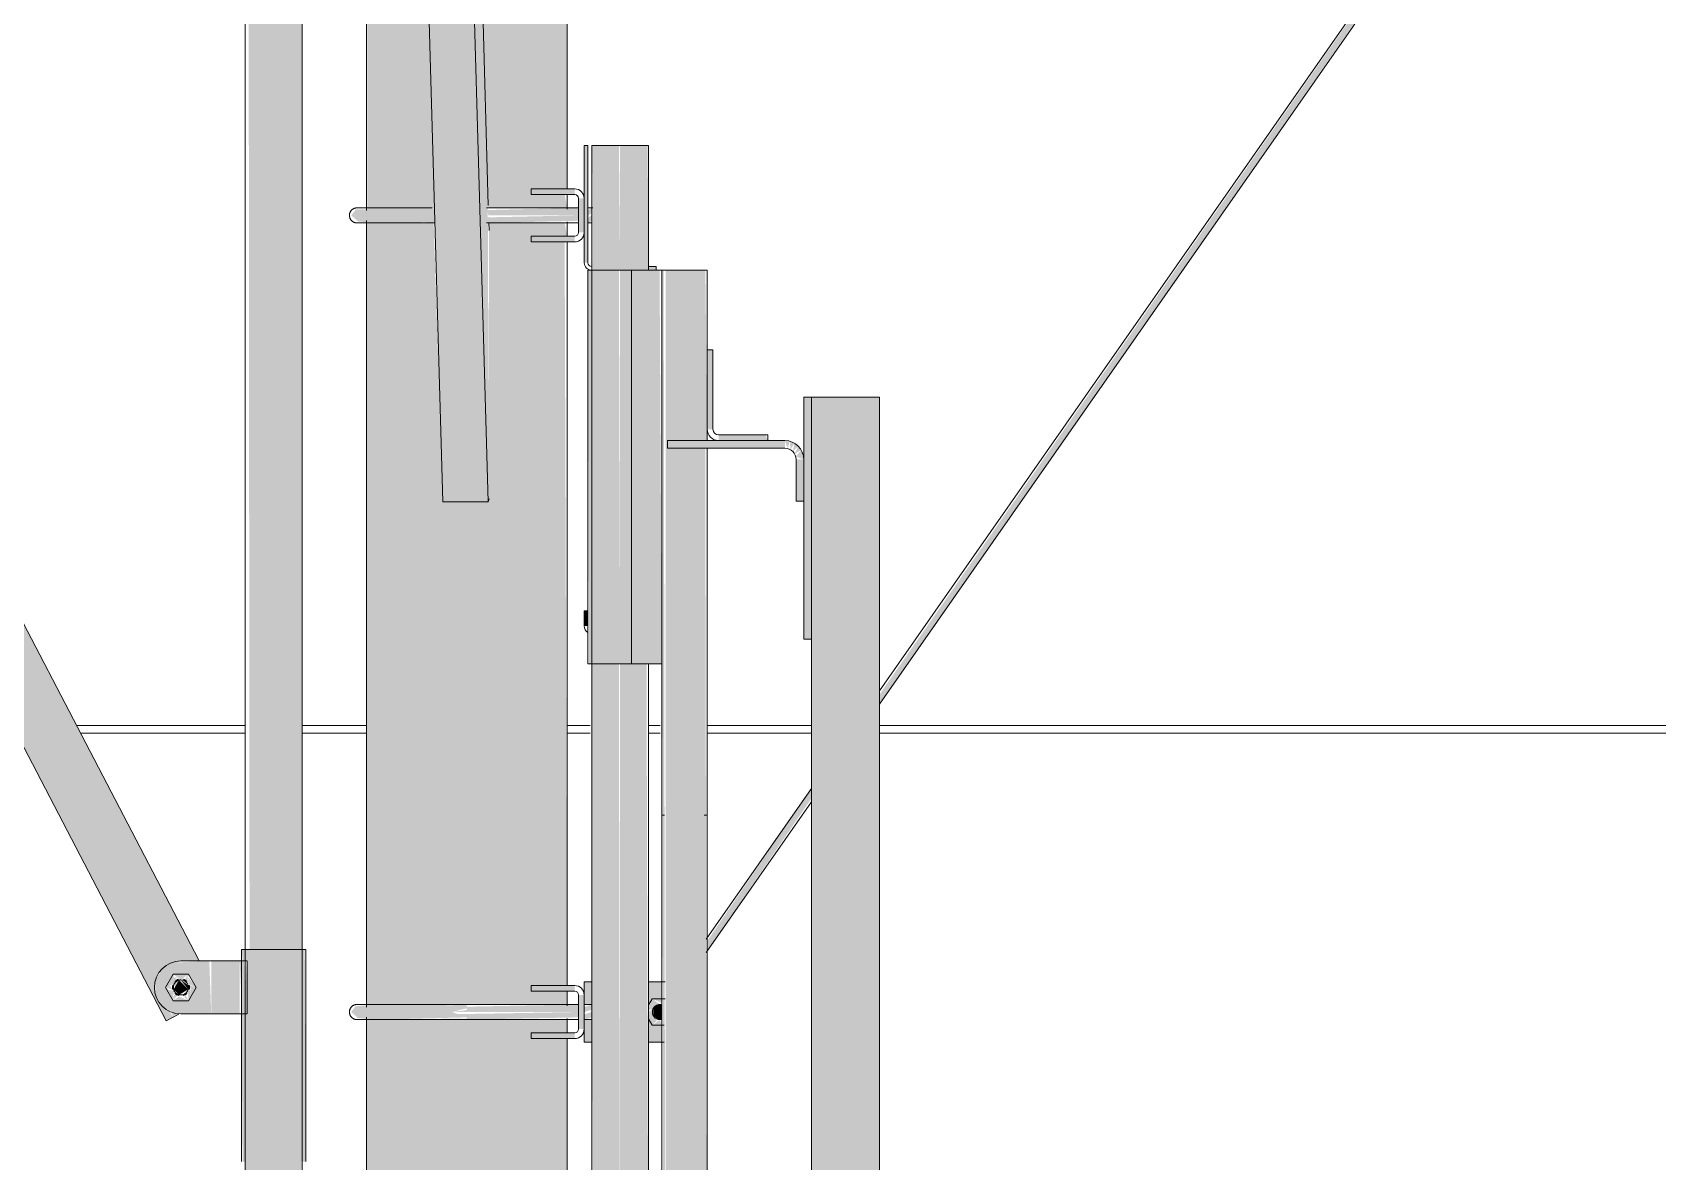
# Model space of a CAD drawing. Header units: inches. Extents: x -54880 to -186, y -265 to 853.
# Drawn here: x -16842.7 to -16789, y 130.7 to 168 of the extents above; entities that cross this region are included whole.
import ezdxf

# ---------------------------------------------------------------- set-up
doc = ezdxf.new("R2010")
doc.units = ezdxf.units.IN
doc.header["$MEASUREMENT"] = 0
doc.layers.add('A-WALL-PATT', color=111, linetype='Continuous', lineweight=9)
doc.layers.add('Q-SPCQ', color=91, linetype='Continuous', lineweight=9)

# ---------------------------------------------------------------- blocks, each defined once
blk = doc.blocks.new('Basketball_Backstop-Performance_Sports_Systems-3103-Ceiling_Hung - 27_-0_ to 27_-11 7_8_-706978-Section 1')
at = {"layer": 'Q-SPCQ'}
h = blk.add_hatch(color=256, dxfattribs=at)
h.paths.add_polyline_path([(21241.57, 116), (21242.428, 116), (21242.408, 119.783), (21239.115, 119.75), (21239.115, 116), (21240.772, 116)], flags=0)
h.paths.add_polyline_path([(21242.428, 120.217), (21242.362, 128.75), (21239.115, 128.75), (21239.124, 128.312), (21239.803, 128.312), (21239.803, 128.125), (21239.115, 128.125), (21239.118, 120.204), (21240.103, 120.233), (21241.333, 120.242), (21242.406, 120.217)], flags=0)
h.paths.add_polyline_path([(21241.938, 120), (21242.428, 120.125), (21242.406, 120.207), (21242.084, 120.065)], flags=0)
h.paths.add_polyline_path([(21242.428, 119.823), (21242.407, 119.938), (21242.117, 119.935), (21242.408, 119.83)], flags=0)
h.paths.add_polyline_path([(21239.115, 129.25), (21242.428, 129.25), (21242.428, 135.471), (21239.115, 135.438), (21239.125, 129.875), (21239.803, 129.875), (21239.803, 129.687), (21239.115, 129.687)], flags=0)
h.paths.add_polyline_path([(21242.428, 135.904), (21242.428, 152.543), (21241.642, 152.543), (21241.333, 161.788), (21240.551, 161.753), (21239.115, 161.75), (21239.129, 135.891), (21240.168, 135.925), (21241.333, 135.929), (21242.325, 135.906)], flags=0)
h.paths.add_polyline_path([(21241.938, 135.687), (21242.428, 135.812), (21242.428, 135.904), (21242.084, 135.752)], flags=0)
h.paths.add_polyline_path([(21242.428, 135.511), (21242.428, 135.623), (21242.117, 135.623), (21242.326, 135.547)], flags=0)
h.paths.add_polyline_path([(21239.472, 162.187), (21241.365, 162.248), (21239.559, 224.125), (21239.115, 224.125), (21239.147, 162.203), (21239.346, 162.193)], flags=0)
h.paths.add_polyline_path([(21242.428, 187.186), (21242.428, 224.75), (21241.355, 224.75), (21242.377, 188.976)], flags=0)
h.paths.add_polyline_path([(21239.47, 224.312), (21239.593, 224.312), (21239.559, 224.75), (21239.115, 224.75), (21239.189, 224.312), (21239.445, 224.312)], flags=0)
h.paths.add_polyline_path([(21239.559, 225.25), (21239.566, 225.25), (21239.47, 225.687), (21239.115, 225.687), (21239.19, 225.25), (21239.47, 225.25)], flags=0)
h.paths.add_polyline_path([(21241.57, 225.25), (21242.428, 225.25), (21242.428, 281.375), (21240.294, 281.375), (21240.294, 280.937), (21239.864, 280.918), (21239.832, 278.062), (21241.341, 225.25)], flags=0)
h.paths.add_polyline_path([(21239.548, 225.875), (21239.115, 240.552), (21239.19, 225.875), (21239.47, 225.875)], flags=0)
h = blk.add_hatch(color=256, dxfattribs=at)
h.paths.add_polyline_path([(21242.428, 116), (21245.74, 116), (21245.74, 119.125), (21245.053, 119.125), (21245.053, 119.312), (21245.74, 119.312), (21245.74, 119.75), (21242.428, 119.75), (21242.428, 118.645)], flags=0)
h.paths.add_polyline_path([(21242.607, 120.25), (21245.74, 120.25), (21245.74, 120.687), (21245.053, 120.687), (21245.053, 120.875), (21245.74, 120.875), (21245.74, 128.788), (21244.336, 128.752), (21242.428, 128.75), (21242.45, 120.25)], flags=0)
h.paths.add_polyline_path([(21242.428, 129.217), (21244.919, 129.221), (21245.74, 129.208), (21245.74, 134.812), (21245.053, 134.812), (21245.053, 135), (21245.74, 135), (21245.74, 135.437), (21242.428, 135.437), (21242.428, 129.241)], flags=0)
h.paths.add_polyline_path([(21242.918, 129), (21242.428, 129.125), (21242.495, 129.056), (21242.607, 129.041)], flags=0)
h.paths.add_polyline_path([(21242.428, 128.823), (21242.607, 128.959), (21242.428, 128.875)], flags=0)
h.paths.add_polyline_path([(21242.428, 135.937), (21245.74, 135.937), (21245.74, 136.375), (21245.053, 136.375), (21245.053, 136.562), (21245.74, 136.562), (21245.658, 161.125), (21245.053, 161.125), (21245.053, 161.312), (21245.74, 161.312), (21245.659, 161.75), (21243.154, 161.75), (21243.161, 160.843), (21243.136, 152.543), (21242.428, 152.543), (21242.428, 137.4)], flags=0)
h.paths.add_polyline_path([(21243.161, 162.25), (21245.74, 162.25), (21245.659, 162.687), (21245.053, 162.687), (21245.053, 162.875), (21245.74, 162.875), (21245.702, 224.784), (21244.336, 224.752), (21242.428, 224.75), (21242.428, 187.186), (21243.14, 162.25)], flags=0)
h.paths.add_polyline_path([(21242.428, 225.217), (21245.118, 225.206), (21245.74, 225.208), (21245.74, 281.375), (21242.428, 281.375), (21242.428, 225.241)], flags=0)
h.paths.add_polyline_path([(21242.918, 225), (21242.428, 225.125), (21242.428, 225.065), (21242.607, 225.041)], flags=0)
h.paths.add_polyline_path([(21242.428, 224.823), (21242.607, 224.959), (21242.428, 224.875)], flags=0)
for points in [[(21243.136, 152.543), (21239.428, 279.687), (21238.99, 279.687), (21238.99, 280.918), (21237.976, 280.918), (21241.642, 152.543), (21242.607, 152.543)], [(21243.136, 152.543), (21243.161, 152.633), (21243.116, 163.107), (21239.71, 279.687), (21239.505, 279.687), (21243.033, 156.155)], [(21246.57, 162.437), (21246.57, 162.437), (21246.585, 164.313)], [(21239.504, 162), (21241.372, 162), (21241.333, 162.242), (21238.765, 162.2), (21238.612, 162), (21239.072, 162)], [(21246.566, 162), (21246.567, 162), (21246.57, 162.437)], [(21239.557, 161.75), (21241.378, 161.785), (21241.372, 162), (21238.612, 162), (21238.842, 161.797), (21239.504, 161.755)], [(21246.563, 161.562), (21246.563, 161.562), (21246.566, 162)], [(21248.427, 160.313), (21248.428, 160.313), (21248.423, 160.843)], [(21247.215, 147.188), (21247.49, 147.188), (21247.449, 160.188), (21246.428, 160.188), (21246.464, 147.188), (21246.959, 147.188)], [(21247.765, 147.188), (21247.865, 147.188), (21247.865, 160.188), (21247.49, 160.188), (21247.49, 147.188)], [(21248.615, 147.188), (21248.615, 160.188), (21247.865, 160.188), (21247.865, 147.188)], [(21248.615, 147.188), (21248.865, 147.188), (21248.792, 160.188), (21248.615, 160.188), (21248.615, 151.466)], [(21248.958, 118.688), (21248.99, 118.688), (21248.928, 160.188), (21248.865, 160.188), (21248.928, 118.688)], [(21249.87, 118.688), (21250.24, 118.688), (21250.24, 154.313), (21249.053, 154.313), (21249.053, 154.563), (21250.24, 154.563), (21250.24, 160.188), (21248.99, 160.188), (21248.99, 118.688)], [(21253.803, 148), (21253.803, 156), (21253.553, 156), (21253.553, 148)], [(21253.803, 114), (21256.053, 114), (21256.053, 156), (21253.803, 156), (21253.803, 132.711)], [(21246.303, 148.438), (21246.428, 148.438), (21246.428, 148.938), (21246.303, 148.938)], [(21233.862, 135.625), (21233.99, 135.625), (21233.927, 137.375), (21233.862, 137.375)], [(21234.931, 135.625), (21234.931, 137.375), (21233.99, 137.375), (21233.99, 135.625)], [(21235.163, 135.625), (21235.081, 137.375), (21234.931, 137.375), (21235.013, 135.625), (21235.134, 135.625)], [(21236.053, 130.75), (21236.053, 137.75), (21234.99, 137.75), (21235.027, 137.375), (21235.163, 137.375), (21235.081, 135.625), (21234.99, 135.625), (21235.027, 130.75), (21235.778, 130.75)], [(21236.328, 130.75), (21237.115, 130.75), (21237.079, 137.75), (21236.053, 137.75), (21236.053, 130.75)], [(21248.865, 135.446), (21248.865, 135.929), (21248.738, 135.929), (21248.586, 135.812), (21248.586, 135.562), (21248.738, 135.446)], [(21239.557, 135.438), (21242.428, 135.511), (21241.938, 135.687), (21238.612, 135.687), (21238.842, 135.485), (21239.504, 135.442)]]:
    blk.add_hatch(color=256, dxfattribs=at).paths.add_polyline_path(points, flags=0)
h = blk.add_hatch(color=256, dxfattribs=at)
h.paths.add_polyline_path([(21232.505, 135.402), (21232.749, 135.529), (21232.553, 135.742), (21232.233, 136.062), (21232.115, 136.5), (21232.233, 136.939), (21232.588, 137.272), (21233.063, 137.375), (21233.579, 137.4), (21173.061, 253.504), (21172.796, 250.023), (21232.475, 135.46)], flags=0)
h.paths.add_polyline_path([(21232.749, 135.529), (21232.912, 135.635), (21232.683, 135.655), (21232.736, 135.552)], flags=0)
h.paths.add_polyline_path([(21232.99, 136.75), (21233.232, 136.5), (21233.182, 136.5), (21232.995, 136.744)], flags=0)
h.paths.add_polyline_path([(21232.955, 136.223), (21233.272, 136.5), (21233.189, 136.699), (21232.955, 136.777), (21232.769, 136.669), (21232.865, 136.25), (21232.924, 136.228)], flags=0)
h.paths.add_polyline_path([(21232.926, 136.259), (21232.791, 136.509), (21232.926, 136.741), (21233.189, 136.411), (21232.99, 136.296)], flags=0)
h = blk.add_hatch(color=256, dxfattribs=at)
h.paths.add_polyline_path([(21235.115, 128), (21235.178, 128.022), (21235.244, 130), (21236.053, 130), (21236.046, 130.75), (21235.115, 130.75), (21235.115, 128.022)], flags=0)
h.paths.add_polyline_path([(21236.053, 137.75), (21236.053, 224), (21235.178, 224), (21235.256, 137.75), (21236.029, 137.75)], flags=0)
h = blk.add_hatch(color=256, dxfattribs=at)
h.paths.add_polyline_path([(21236.053, 130), (21236.99, 130), (21236.958, 130.75), (21236.053, 130.75)], flags=0)
h.paths.add_polyline_path([(21236.053, 137.75), (21236.99, 137.75), (21236.956, 224), (21236.053, 224), (21236.053, 142.088)], flags=0)
h = blk.add_hatch(color=256, dxfattribs=at)
h.paths.add_polyline_path([(21250.365, 137.708), (21253.803, 142.741), (21253.803, 143.069), (21250.365, 138.034), (21250.365, 137.715)], flags=0)
h.paths.add_polyline_path([(21256.053, 145.856), (21299.787, 208.619), (21299.608, 208.689), (21256.053, 146.176), (21256.053, 145.862)], flags=0)
h.paths.add_polyline_path([(21300.763, 209.907), (21300.708, 209.967), (21300.758, 209.908)], flags=0)
h.paths.add_polyline_path([(21300.628, 209.99), (21300.585, 210.062), (21300.627, 209.996)], flags=0)
h = blk.add_hatch(color=256, dxfattribs=at)
h.paths.add_polyline_path([(21248.678, 160.188), (21248.659, 160.313), (21248.428, 160.301), (21248.429, 160.188), (21248.659, 160.188)], flags=0)
h.paths.add_polyline_path([(21246.428, 160.438), (21246.428, 164.313), (21246.303, 164.313), (21246.303, 160.438)], flags=0)
h = blk.add_hatch(color=256, dxfattribs=at)
h.paths.add_polyline_path([(21247.248, 123.063), (21247.49, 123.063), (21247.449, 147.188), (21246.553, 147.188), (21246.594, 123.063), (21247.215, 123.063)], flags=0)
h.paths.add_polyline_path([(21246.585, 164.313), (21246.553, 164.313), (21246.557, 160.843)], flags=0)
h.paths.add_polyline_path([(21247.27, 160.188), (21247.49, 160.188), (21247.449, 164.313), (21246.585, 164.313), (21246.585, 160.188), (21247.248, 160.188)], flags=0)
h = blk.add_hatch(color=256, dxfattribs=at)
h.paths.add_polyline_path([(21247.49, 123.063), (21248.428, 123.063), (21248.361, 147.188), (21247.49, 147.188), (21247.49, 123.333)], flags=0)
h.paths.add_polyline_path([(21247.49, 160.188), (21248.428, 160.188), (21248.396, 164.313), (21247.49, 164.313), (21247.49, 160.843)], flags=0)
h = blk.add_hatch(color=256, dxfattribs=at)
h.paths.add_polyline_path([(21245.99, 161.125), (21245.99, 161.312), (21245.053, 161.312), (21245.053, 161.125)], flags=0)
h.paths.add_polyline_path([(21246.115, 161.437), (21246.303, 161.437), (21246.303, 162.562), (21246.115, 162.562)], flags=0)
h.paths.add_polyline_path([(21245.99, 162.687), (21245.99, 162.875), (21245.053, 162.875), (21245.053, 162.687)], flags=0)
h = blk.add_hatch(color=256, dxfattribs=at)
h.paths.add_polyline_path([(21246.428, 162), (21246.553, 162.074), (21246.553, 162.25), (21246.428, 162.167), (21246.428, 162.053)], flags=0)
h.paths.add_polyline_path([(21246.115, 162), (21246.115, 162.25), (21243.109, 162.177), (21243.136, 162)], flags=0)
h = blk.add_hatch(color=256, dxfattribs=at)
h.paths.add_polyline_path([(21243.136, 161.75), (21246.115, 161.823), (21246.115, 162), (21243.103, 161.935), (21243.125, 161.75)], flags=0)
h.paths.add_polyline_path([(21246.428, 161.75), (21246.553, 161.823), (21246.553, 162), (21246.428, 161.924), (21246.428, 161.757)], flags=0)
h = blk.add_hatch(color=256, dxfattribs=at)
h.paths.add_polyline_path([(21250.24, 118.688), (21250.365, 118.688), (21250.299, 154.313), (21250.24, 154.313), (21250.24, 123.333)], flags=0)
h.paths.add_polyline_path([(21250.24, 154.563), (21250.365, 154.563), (21250.303, 160.188), (21250.24, 160.188), (21250.24, 156.155)], flags=0)
h = blk.add_hatch(color=256, dxfattribs=at)
h.paths.add_polyline_path([(21252.29, 154.563), (21252.365, 154.563), (21252.29, 154.75), (21250.74, 154.75), (21250.74, 154.563)], flags=0)
h.paths.add_polyline_path([(21250.365, 154.938), (21250.553, 154.938), (21250.553, 157.563), (21250.365, 157.563), (21250.365, 156.155)], flags=0)
h = blk.add_hatch(color=256, dxfattribs=at)
h.paths.add_polyline_path([(21253.553, 153.938), (21253.469, 154.25), (21253.29, 154.035)], flags=0)
h.paths.add_polyline_path([(21253.553, 152.563), (21253.553, 153.938), (21253.303, 153.938), (21253.303, 152.563)], flags=0)
h.paths.add_polyline_path([(21253.24, 154.479), (21253.09, 154.541), (21253.115, 154.262)], flags=0)
h.paths.add_polyline_path([(21253.37, 154.379), (21253.24, 154.479), (21253.193, 154.203)], flags=0)
h.paths.add_polyline_path([(21253.253, 154.125), (21253.469, 154.25), (21253.37, 154.379)], flags=0)
h.paths.add_polyline_path([(21253.025, 154.3), (21253.09, 154.541), (21252.928, 154.563)], flags=0)
h.paths.add_polyline_path([(21252.928, 154.313), (21252.928, 154.563), (21249.053, 154.563), (21249.053, 154.313), (21252.29, 154.313)], flags=0)
h = blk.add_hatch(color=256, dxfattribs=at)
h.paths.add_polyline_path([(21233.862, 135.625), (21233.862, 137.375), (21232.694, 137.316), (21232.372, 137.119), (21232.145, 136.726), (21232.145, 136.274), (21232.372, 135.881), (21232.764, 135.655), (21233.495, 135.625)], flags=0)
h.paths.add_polyline_path([(21232.738, 136.062), (21232.865, 136.25), (21232.759, 136.25), (21232.751, 136.179)], flags=0)
h.paths.add_polyline_path([(21232.485, 136.5), (21232.719, 136.427), (21232.628, 136.562)], flags=0)
h.paths.add_polyline_path([(21233.495, 136.5), (21233.262, 136.573), (21233.322, 136.425)], flags=0)
h.paths.add_polyline_path([(21233.243, 136.062), (21233.134, 136.259), (21233.11, 136.161), (21233.207, 136.089)], flags=0)
h.paths.add_polyline_path([(21232.873, 136.062), (21232.696, 136.136), (21232.513, 136.548), (21232.793, 136.937), (21233.28, 136.873), (21233.495, 136.5), (21233.207, 136.062), (21232.924, 136.062)], flags=0)
h.paths.add_polyline_path([(21232.769, 136.669), (21232.863, 136.845), (21232.751, 136.821), (21232.764, 136.711)], flags=0)
h.paths.add_polyline_path([(21233.212, 136.669), (21233.207, 136.911), (21233.115, 136.75), (21233.207, 136.676)], flags=0)
h = blk.add_hatch(color=256, dxfattribs=at)
h.paths.add_polyline_path([(21232.738, 136.062), (21233.243, 136.062), (21232.924, 136.2)], flags=0)
h.paths.add_polyline_path([(21232.738, 136.937), (21232.99, 136.75), (21233.232, 136.937), (21232.924, 136.937)], flags=0)
h.paths.add_polyline_path([(21232.485, 136.5), (21232.774, 136.625), (21232.738, 136.937)], flags=0)
h.paths.add_polyline_path([(21232.738, 136.062), (21232.749, 136.386), (21232.522, 136.435), (21232.625, 136.259)], flags=0)
h.paths.add_polyline_path([(21233.243, 136.062), (21233.495, 136.5), (21233.207, 136.375), (21233.232, 136.159)], flags=0)
h.paths.add_polyline_path([(21233.495, 136.5), (21233.232, 136.841), (21233.232, 136.614)], flags=0)
h = blk.add_hatch(color=256, dxfattribs=at)
h.paths.add_polyline_path([(21233.232, 136.435), (21233.232, 136.565), (21232.99, 136.75)], flags=0)
h.paths.add_polyline_path([(21232.926, 136.259), (21233.232, 136.435), (21232.924, 136.738), (21232.749, 136.435), (21232.924, 136.261)], flags=0)
h = blk.add_hatch(color=256, dxfattribs=at)
h.paths.add_polyline_path([(21245.99, 134.812), (21245.99, 135), (21245.053, 135), (21245.053, 134.812)], flags=0)
h.paths.add_polyline_path([(21246.115, 135.125), (21246.303, 135.125), (21246.303, 136.25), (21246.115, 136.25)], flags=0)
h.paths.add_polyline_path([(21245.99, 136.375), (21245.99, 136.562), (21245.053, 136.562), (21245.053, 136.375)], flags=0)
h = blk.add_hatch(color=256, dxfattribs=at)
h.paths.add_polyline_path([(21246.303, 134.687), (21246.553, 134.687), (21246.553, 135.437), (21246.303, 135.437), (21246.303, 135.125)], flags=0)
h.paths.add_polyline_path([(21248.586, 135.562), (21248.586, 135.812), (21248.428, 135.687), (21248.428, 135.631)], flags=0)
h.paths.add_polyline_path([(21248.55, 135.25), (21248.738, 135.446), (21248.586, 135.562), (21248.572, 135.437)], flags=0)
h.paths.add_polyline_path([(21248.55, 134.687), (21248.865, 134.687), (21248.865, 135.25), (21248.55, 135.25), (21248.428, 135.437), (21248.428, 134.687)], flags=0)
h.paths.add_polyline_path([(21248.586, 135.812), (21248.803, 135.937), (21248.55, 136.125), (21248.573, 135.929)], flags=0)
h.paths.add_polyline_path([(21248.428, 135.913), (21248.586, 136.125), (21248.865, 136.125), (21248.865, 136.687), (21248.428, 136.687), (21248.428, 135.937)], flags=0)
h.paths.add_polyline_path([(21246.303, 135.937), (21246.553, 135.937), (21246.553, 136.687), (21246.303, 136.687), (21246.303, 136.125)], flags=0)
h = blk.add_hatch(color=256, dxfattribs=at)
h.paths.add_polyline_path([(21242.428, 135.687), (21242.428, 135.752), (21241.938, 135.687)], flags=0)
h.paths.add_polyline_path([(21241.938, 135.687), (21242.428, 135.904), (21240.32, 135.936), (21238.765, 135.888), (21238.612, 135.687), (21241.333, 135.687)], flags=0)
h = blk.add_hatch(color=256, dxfattribs=at)
h.paths.add_polyline_path([(21246.303, 135.687), (21246.553, 135.761), (21246.553, 135.937), (21246.303, 135.854), (21246.303, 135.739)], flags=0)
h.paths.add_polyline_path([(21246.115, 135.687), (21246.115, 135.937), (21242.428, 135.864), (21242.428, 135.687), (21242.607, 135.687)], flags=0)
h = blk.add_hatch(color=256, dxfattribs=at)
h.paths.add_polyline_path([(21248.55, 135.25), (21248.865, 135.25), (21248.803, 135.437)], flags=0)
h.paths.add_polyline_path([(21248.55, 135.25), (21248.586, 135.562), (21248.428, 135.631), (21248.437, 135.446)], flags=0)
h.paths.add_polyline_path([(21248.55, 136.125), (21248.865, 135.984), (21248.865, 136.125)], flags=0)
h.paths.add_polyline_path([(21248.428, 135.744), (21248.586, 135.812), (21248.55, 136.125), (21248.428, 135.812)], flags=0)
h = blk.add_hatch(color=256, dxfattribs=at)
h.paths.add_polyline_path([(21242.428, 135.437), (21246.115, 135.511), (21246.115, 135.687), (21242.428, 135.623), (21242.428, 135.446)], flags=0)
h.paths.add_polyline_path([(21246.303, 135.437), (21246.553, 135.511), (21246.553, 135.687), (21246.303, 135.61), (21246.303, 135.444)], flags=0)
for p, q in [((21237.976, 280.918), (21241.642, 152.543)), ((21239.505, 279.687), (21243.136, 152.543)), ((21239.786, 279.687), (21243.138, 162.328)), ((21233.579, 137.4), (21173.065, 253.565)), ((21172.796, 250.023), (21232.505, 135.402)), ((21235.115, 226), (21235.115, 128)), ((21245.74, 162.875), (21245.74, 224.828)), ((21236.99, 130), (21236.99, 224)), ((21239.115, 224.125), (21239.115, 162.161)), ((21299.631, 208.723), (21256.053, 146.292)), ((21256.053, 145.856), (21299.842, 208.589)), ((21246.428, 164.313), (21246.303, 164.313)), ((21246.303, 164.313), (21246.303, 160.438)), ((21246.428, 160.438), (21246.428, 164.313)), ((21246.553, 164.313), (21246.553, 118.813)), ((21246.553, 164.313), (21247.49, 164.313)), ((21247.49, 164.313), (21248.428, 164.313)), ((21248.428, 160.188), (21248.428, 164.313)), ((21244.553, 162.875), (21244.553, 162.687)), ((21244.668, 162.875), (21244.553, 162.875)), ((21244.553, 162.875), (21245.053, 162.875)), ((21244.553, 162.875), (21244.553, 162.687)), ((21245.053, 162.687), (21244.553, 162.687)), ((21244.553, 162.687), (21244.668, 162.687)), ((21245.06, 162.875), (21244.939, 162.875)), ((21244.939, 162.687), (21245.06, 162.687)), ((21245.99, 162.875), (21245.053, 162.875)), ((21245.053, 162.687), (21245.99, 162.687)), ((21245.74, 162.204), (21245.74, 162.687)), ((21246.115, 162.562), (21246.115, 161.437)), ((21246.115, 162.25), (21243.08, 162.25)), ((21246.585, 162.25), (21246.428, 162.25)), ((21239.115, 161.828), (21239.115, 135.849)), ((21243.08, 161.75), (21246.115, 161.75)), ((21243.154, 161.762), (21243.161, 161.497)), ((21245.74, 161.312), (21245.74, 161.783)), ((21246.428, 161.75), (21246.565, 161.75)), ((21244.553, 161.312), (21244.553, 161.125)), ((21244.668, 161.312), (21244.553, 161.312)), ((21244.553, 161.312), (21245.053, 161.312)), ((21244.553, 161.312), (21244.553, 161.125)), ((21245.053, 161.125), (21244.553, 161.125)), ((21244.553, 161.125), (21244.668, 161.125)), ((21245.06, 161.312), (21244.939, 161.312)), ((21244.939, 161.125), (21245.06, 161.125)), ((21245.053, 161.312), (21245.99, 161.312)), ((21245.99, 161.125), (21245.053, 161.125)), ((21245.74, 136.562), (21245.74, 161.125)), ((21246.428, 160.188), (21246.428, 147.188)), ((21246.428, 160.188), (21247.49, 160.188)), ((21246.553, 160.188), (21246.553, 160.313)), ((21246.553, 160.313), (21246.553, 160.188)), ((21247.49, 160.188), (21247.869, 160.188)), ((21247.865, 160.188), (21248.615, 160.188)), ((21247.865, 160.188), (21247.865, 147.188)), ((21248.678, 160.313), (21248.428, 160.313)), ((21248.428, 160.313), (21248.428, 160.188)), ((21248.615, 160.188), (21248.865, 160.188)), ((21248.678, 160.188), (21248.678, 160.313)), ((21248.865, 147.188), (21248.865, 160.188)), ((21248.865, 160.188), (21248.865, 123.063)), ((21248.865, 160.188), (21248.99, 160.188)), ((21248.99, 160.188), (21250.24, 160.188)), ((21250.24, 160.188), (21250.365, 160.188)), ((21250.365, 157.563), (21250.365, 160.188)), ((21250.553, 157.563), (21250.365, 157.563)), ((21250.365, 157.563), (21250.365, 154.938)), ((21250.553, 154.938), (21250.553, 157.563)), ((21253.553, 148), (21253.553, 156)), ((21253.553, 156), (21253.803, 156)), ((21253.803, 114), (21253.803, 156)), ((21256.053, 156), (21253.803, 156)), ((21253.803, 156), (21253.803, 148)), ((21256.053, 156), (21256.053, 114)), ((21252.928, 154.563), (21249.053, 154.563)), ((21249.053, 154.563), (21249.053, 154.313)), ((21250.365, 154.563), (21250.365, 154.938)), ((21252.365, 154.75), (21250.74, 154.75)), ((21250.74, 154.563), (21252.365, 154.563)), ((21252.365, 154.563), (21252.365, 154.75)), ((21249.053, 154.313), (21252.928, 154.313)), ((21250.365, 118.688), (21250.365, 154.313)), ((21253.303, 153.938), (21253.303, 152.563)), ((21243.136, 152.543), (21241.642, 152.543)), ((21243.161, 152.633), (21243.136, 152.543)), ((21253.303, 152.563), (21253.553, 152.563)), ((21246.428, 148.938), (21246.303, 148.938)), ((21246.303, 148.938), (21246.303, 148.438)), ((21246.428, 148.438), (21246.428, 148.938)), ((21246.428, 148.438), (21246.428, 148.221)), ((21246.428, 148.221), (21246.428, 148.438)), ((21253.553, 148), (21253.803, 148)), ((21247.49, 147.188), (21246.428, 147.188)), ((21247.869, 147.188), (21247.49, 147.188)), ((21248.615, 147.188), (21247.865, 147.188)), ((21248.428, 118.813), (21248.428, 147.188)), ((21248.865, 147.188), (21248.615, 147.188)), ((21253.803, 143.069), (21250.329, 138.092)), ((21248.958, 142.188), (21248.865, 142.188)), ((21250.365, 142.188), (21250.259, 142.188)), ((21250.329, 137.655), (21253.803, 142.632)), ((21232.99, 137.375), (21233.862, 137.375)), ((21233.862, 137.375), (21233.99, 137.375)), ((21233.99, 137.375), (21234.931, 137.375)), ((21234.931, 137.375), (21235.167, 137.375)), ((21234.99, 137.75), (21234.99, 130.75)), ((21234.99, 137.75), (21236.053, 137.75)), ((21235.178, 135.625), (21235.178, 137.375)), ((21236.053, 137.75), (21237.115, 137.75)), ((21237.115, 130.75), (21237.115, 137.75)), ((21232.738, 136.937), (21232.485, 136.5)), ((21233.243, 136.937), (21232.738, 136.937)), ((21233.495, 136.5), (21233.243, 136.937)), ((21232.485, 136.5), (21232.738, 136.062)), ((21233.243, 136.062), (21233.495, 136.5)), ((21244.553, 136.562), (21244.553, 136.375)), ((21244.668, 136.562), (21244.553, 136.562)), ((21244.553, 136.562), (21245.053, 136.562)), ((21244.553, 136.562), (21244.553, 136.375)), ((21245.053, 136.375), (21244.553, 136.375)), ((21244.553, 136.375), (21244.668, 136.375)), ((21245.06, 136.562), (21244.939, 136.562)), ((21244.939, 136.375), (21245.06, 136.375)), ((21245.99, 136.562), (21245.053, 136.562)), ((21245.053, 136.375), (21245.99, 136.375)), ((21245.74, 135.891), (21245.74, 136.375)), ((21246.303, 136.25), (21246.303, 136.687)), ((21246.303, 136.687), (21246.553, 136.687)), ((21248.428, 136.687), (21248.972, 136.687)), ((21232.738, 136.062), (21233.243, 136.062)), ((21246.115, 135.937), (21242.428, 135.937)), ((21246.115, 136.25), (21246.115, 135.125)), ((21246.303, 135.125), (21246.303, 136.25)), ((21246.553, 135.937), (21246.303, 135.937)), ((21248.55, 136.125), (21248.428, 135.913)), ((21248.972, 136.125), (21248.55, 136.125)), ((21232.923, 135.619), (21232.505, 135.402)), ((21233.862, 135.625), (21232.99, 135.625)), ((21233.99, 135.625), (21233.862, 135.625)), ((21234.931, 135.625), (21233.99, 135.625)), ((21235.167, 135.625), (21234.931, 135.625)), ((21239.115, 135.515), (21239.115, 129.875)), ((21242.428, 135.437), (21246.115, 135.437)), ((21245.74, 135), (21245.74, 135.471)), ((21246.303, 135.437), (21246.553, 135.437)), ((21248.428, 135.462), (21248.55, 135.25)), ((21248.55, 135.25), (21248.94, 135.25)), ((21244.553, 135), (21244.553, 134.812)), ((21244.668, 135), (21244.553, 135)), ((21244.553, 135), (21245.053, 135)), ((21244.553, 135), (21244.553, 134.812)), ((21245.053, 134.812), (21244.553, 134.812)), ((21244.553, 134.812), (21244.668, 134.812)), ((21245.06, 135), (21244.939, 135)), ((21244.939, 134.812), (21245.06, 134.812)), ((21245.053, 135), (21245.99, 135)), ((21245.99, 134.812), (21245.053, 134.812)), ((21245.74, 129.161), (21245.74, 134.812)), ((21246.303, 134.687), (21246.303, 135.125)), ((21246.303, 134.687), (21246.553, 134.687)), ((21248.428, 134.687), (21248.939, 134.687))]:
    blk.add_line(p, q, dxfattribs=at)
at = {"layer": 'Q-SPCQ', "flags": 128}
for points in [[(21238.553, 162), (21238.553, 162.01), (21238.554, 162.02), (21238.555, 162.03), (21238.556, 162.04), (21238.558, 162.05), (21238.56, 162.059), (21238.563, 162.069), (21238.566, 162.079), (21238.569, 162.088), (21238.573, 162.097), (21238.577, 162.106), (21238.581, 162.115), (21238.586, 162.124), (21238.591, 162.133), (21238.596, 162.141), (21238.602, 162.149), (21238.608, 162.157), (21238.615, 162.165), (21238.622, 162.172), (21238.629, 162.179), (21238.636, 162.186), (21238.644, 162.193), (21238.651, 162.199), (21238.659, 162.205), (21238.668, 162.21), (21238.676, 162.216), (21238.685, 162.22), (21238.694, 162.225), (21238.703, 162.229), (21238.712, 162.233), (21238.722, 162.236), (21238.731, 162.24), (21238.741, 162.242), (21238.751, 162.244), (21238.76, 162.246), (21238.77, 162.248), (21238.78, 162.249), (21238.79, 162.25), (21238.8, 162.25), (21238.803, 162.25)], [(21241.288, 162.25), (21241.151, 162.25), (21241.016, 162.25), (21240.884, 162.25), (21240.754, 162.25), (21240.627, 162.25), (21240.502, 162.25), (21240.381, 162.25), (21240.263, 162.25), (21240.148, 162.25), (21240.038, 162.25), (21239.93, 162.25), (21239.827, 162.25), (21239.728, 162.25), (21239.634, 162.25), (21239.544, 162.25), (21239.458, 162.25), (21239.377, 162.25), (21239.302, 162.25), (21239.231, 162.25), (21239.165, 162.25), (21239.104, 162.25), (21239.049, 162.25), (21238.999, 162.25), (21238.955, 162.25), (21238.916, 162.25), (21238.883, 162.25), (21238.856, 162.25), (21238.834, 162.25), (21238.818, 162.25), (21238.807, 162.25), (21238.803, 162.25), (21238.803, 162.25)], [(21238.803, 162.25), (21238.806, 162.25), (21238.814, 162.25), (21238.829, 162.25), (21238.849, 162.25), (21238.875, 162.25), (21238.907, 162.25), (21238.944, 162.25), (21238.987, 162.25), (21239.035, 162.25), (21239.089, 162.25)], [(21238.803, 161.75), (21238.793, 161.75), (21238.783, 161.751), (21238.773, 161.752), (21238.763, 161.753), (21238.753, 161.755), (21238.743, 161.757), (21238.734, 161.76), (21238.724, 161.763), (21238.715, 161.766), (21238.705, 161.77), (21238.696, 161.774), (21238.687, 161.778), (21238.679, 161.783), (21238.67, 161.788), (21238.662, 161.794), (21238.654, 161.799), (21238.646, 161.806), (21238.638, 161.812), (21238.631, 161.819), (21238.623, 161.826), (21238.617, 161.833), (21238.61, 161.841), (21238.604, 161.849), (21238.598, 161.857), (21238.592, 161.865), (21238.587, 161.873), (21238.582, 161.882), (21238.578, 161.891), (21238.574, 161.9), (21238.57, 161.909), (21238.566, 161.919), (21238.563, 161.928), (21238.561, 161.938), (21238.558, 161.948), (21238.556, 161.958), (21238.555, 161.967), (21238.554, 161.977), (21238.553, 161.987), (21238.553, 161.997), (21238.553, 162)], [(21239.104, 161.75), (21239.049, 161.75), (21238.999, 161.75), (21238.955, 161.75), (21238.916, 161.75), (21238.883, 161.75), (21238.856, 161.75), (21238.834, 161.75), (21238.818, 161.75), (21238.807, 161.75), (21238.803, 161.75), (21238.803, 161.75)], [(21238.803, 161.75), (21238.806, 161.75), (21238.814, 161.75), (21238.829, 161.75), (21238.849, 161.75), (21238.875, 161.75), (21238.907, 161.75), (21238.944, 161.75), (21238.987, 161.75), (21239.035, 161.75), (21239.089, 161.75), (21239.148, 161.75), (21239.212, 161.75), (21239.282, 161.75), (21239.357, 161.75), (21239.436, 161.75), (21239.52, 161.75), (21239.609, 161.75), (21239.703, 161.75), (21239.8, 161.75), (21239.902, 161.75), (21240.008, 161.75), (21240.118, 161.75), (21240.232, 161.75), (21240.349, 161.75), (21240.469, 161.75), (21240.593, 161.75), (21240.719, 161.75), (21240.848, 161.75), (21240.98, 161.75), (21241.114, 161.75), (21241.25, 161.75), (21241.379, 161.75)], [(21238.553, 135.687), (21238.553, 135.697), (21238.554, 135.707), (21238.555, 135.717), (21238.556, 135.727), (21238.558, 135.737), (21238.56, 135.747), (21238.563, 135.757), (21238.566, 135.766), (21238.569, 135.776), (21238.573, 135.785), (21238.577, 135.794), (21238.581, 135.803), (21238.586, 135.812), (21238.591, 135.82), (21238.596, 135.829), (21238.602, 135.837), (21238.608, 135.845), (21238.615, 135.852), (21238.622, 135.86), (21238.629, 135.867), (21238.636, 135.874), (21238.644, 135.88), (21238.651, 135.886), (21238.659, 135.892), (21238.668, 135.898), (21238.676, 135.903), (21238.685, 135.908), (21238.694, 135.913), (21238.703, 135.917), (21238.712, 135.921), (21238.722, 135.924), (21238.731, 135.927), (21238.741, 135.93), (21238.751, 135.932), (21238.76, 135.934), (21238.77, 135.935), (21238.78, 135.936), (21238.79, 135.937), (21238.8, 135.937), (21238.803, 135.937)], [(21242.428, 135.937), (21242.283, 135.937), (21242.138, 135.937), (21241.994, 135.937), (21241.85, 135.937), (21241.708, 135.937), (21241.566, 135.937), (21241.426, 135.937), (21241.288, 135.937), (21241.151, 135.937), (21241.016, 135.937), (21240.884, 135.937), (21240.754, 135.937), (21240.627, 135.937), (21240.502, 135.937), (21240.381, 135.937), (21240.263, 135.937), (21240.148, 135.937), (21240.038, 135.937), (21239.93, 135.937), (21239.827, 135.937), (21239.728, 135.937), (21239.634, 135.937), (21239.544, 135.937), (21239.458, 135.937), (21239.377, 135.937), (21239.302, 135.937), (21239.231, 135.937), (21239.165, 135.937), (21239.104, 135.937), (21239.049, 135.937), (21238.999, 135.937), (21238.955, 135.937), (21238.916, 135.937), (21238.883, 135.937), (21238.856, 135.937), (21238.834, 135.937), (21238.818, 135.937), (21238.807, 135.937), (21238.803, 135.937), (21238.803, 135.937)], [(21238.803, 135.937), (21238.806, 135.937), (21238.814, 135.937), (21238.829, 135.937), (21238.849, 135.937), (21238.875, 135.937), (21238.907, 135.937), (21238.944, 135.937), (21238.987, 135.937), (21239.035, 135.937), (21239.089, 135.937)], [(21238.803, 135.437), (21238.793, 135.438), (21238.783, 135.438), (21238.773, 135.439), (21238.763, 135.441), (21238.753, 135.442), (21238.743, 135.445), (21238.734, 135.447), (21238.724, 135.45), (21238.715, 135.454), (21238.705, 135.457), (21238.696, 135.461), (21238.687, 135.466), (21238.679, 135.471), (21238.67, 135.476), (21238.662, 135.481), (21238.654, 135.487), (21238.646, 135.493), (21238.638, 135.5), (21238.631, 135.506), (21238.623, 135.513), (21238.617, 135.521), (21238.61, 135.528), (21238.604, 135.536), (21238.598, 135.544), (21238.592, 135.552), (21238.587, 135.561), (21238.582, 135.57), (21238.578, 135.579), (21238.574, 135.588), (21238.57, 135.597), (21238.566, 135.606), (21238.563, 135.616), (21238.561, 135.625), (21238.558, 135.635), (21238.556, 135.645), (21238.555, 135.655), (21238.554, 135.665), (21238.553, 135.675), (21238.553, 135.685), (21238.553, 135.687)], [(21239.104, 135.437), (21239.049, 135.437), (21238.999, 135.437), (21238.955, 135.437), (21238.916, 135.437), (21238.883, 135.437), (21238.856, 135.437), (21238.834, 135.437), (21238.818, 135.437), (21238.807, 135.437), (21238.803, 135.437), (21238.803, 135.437)], [(21238.803, 135.437), (21238.806, 135.437), (21238.814, 135.437), (21238.829, 135.437), (21238.849, 135.437), (21238.875, 135.437), (21238.907, 135.437), (21238.944, 135.437), (21238.987, 135.437), (21239.035, 135.437), (21239.089, 135.437), (21239.148, 135.437), (21239.212, 135.437), (21239.282, 135.437), (21239.357, 135.437), (21239.436, 135.437), (21239.52, 135.437), (21239.609, 135.437), (21239.703, 135.437), (21239.8, 135.437), (21239.902, 135.437), (21240.008, 135.437), (21240.118, 135.437), (21240.232, 135.437), (21240.349, 135.437), (21240.469, 135.437), (21240.593, 135.437), (21240.719, 135.437), (21240.848, 135.437), (21240.98, 135.437), (21241.114, 135.437), (21241.25, 135.437), (21241.388, 135.437), (21241.528, 135.437), (21241.669, 135.437), (21241.812, 135.437), (21241.955, 135.437), (21242.099, 135.437), (21242.244, 135.437), (21242.389, 135.437), (21242.428, 135.437)]]:
    blk.add_lwpolyline(points, dxfattribs=at)
at = {"layer": 'Q-SPCQ'}
for centre, radius, start, end in [((21245.99, 162.562), 0.313, 0, 90), ((21245.99, 162.562), 0.125, 0, 90), ((21245.99, 161.437), 0.313, 270, 0), ((21245.99, 161.437), 0.125, 270, 0), ((21246.553, 160.438), 0.25, 180, 270), ((21246.553, 160.438), 0.125, 180, 270), ((21250.74, 154.938), 0.375, 180, 270), ((21250.74, 154.938), 0.188, 180, 270), ((21252.928, 153.938), 0.625, 0, 90), ((21252.928, 153.938), 0.375, 0, 90), ((21252.928, 153.938), 0.375, 0, 90), ((21246.553, 148.438), 0.25, 180, 240), ((21232.99, 136.5), 0.875, 90, 270), ((21232.99, 136.5), 0.281, 165, 195), ((21232.99, 136.5), 0.25, 90, 270), ((21232.99, 136.5), 0.25, 120, 195), ((21232.99, 136.5), 0.281, 105, 135), ((21232.99, 136.5), 0.281, 225, 255), ((21232.99, 136.5), 0.25, 90, 105), ((21232.99, 136.5), 0.25, 270, 90), ((21232.99, 136.5), 0.25, 270, 330), ((21232.99, 136.5), 0.25, 30, 75), ((21232.99, 136.5), 0.281, 45, 75), ((21232.99, 136.5), 0.281, 285, 315), ((21232.99, 136.5), 0.25, 345, 15), ((21232.99, 136.5), 0.281, 345, 15), ((21245.99, 136.25), 0.313, 0, 90), ((21245.99, 136.25), 0.125, 0, 90), ((21232.99, 136.5), 0.25, 255, 270), ((21248.803, 135.687), 0.25, 75, 180), ((21248.803, 135.687), 0.25, 150, 180), ((21248.803, 135.687), 0.25, 75, 105), ((21248.803, 135.687), 0.25, 180, 285), ((21248.803, 135.687), 0.25, 180, 210), ((21248.803, 135.687), 0.25, 255, 285), ((21245.99, 135.125), 0.313, 270, 0), ((21245.99, 135.125), 0.125, 270, 0)]:
    blk.add_arc(centre, radius, start, end, dxfattribs=at)

msp = doc.modelspace()

# ---------------------------------------------------------------- hatches: boundary and pattern name
at = {"layer": 'A-WALL-PATT'}
h = msp.add_hatch(dxfattribs=at)
h.set_pattern_fill('FP_21', color=256, style=0, pattern_type=2)
h.set_pattern_definition([(90, (21722.68, -289.25), (-193, -193), [48, -145]), (180, (21722.68, -289.25), (-2e-14, -193), [96.25, -96.75]), (270, (21626.43, -241.25), (-193, -193), [48, -145]), (180, (21722.68, -241.25), (-2e-14, -193), [96.25, -96.75]), (270, (21626.18, -241.25), (-193, -193), [48, -145]), (180, (21626.18, -241.25), (-2e-14, -193), [96.25, -96.75]), (90, (21529.93, -289.25), (-193, -193), [48, -145]), (180, (21626.18, -289.25), (-2e-14, -193), [96.25, -96.75]), (90, (21674.68, -241), (-193, -193), [48, -145]), (180, (21722.93, -241), (-2e-14, -193), [48.25, -144.75]), (180, (21722.93, -193), (-2e-14, -193), [48.25, -144.75]), (90, (21578.18, -241), (-193, -193), [48, -145]), (180, (21674.43, -241), (-2e-14, -193), [96.25, -96.75]), (270, (21674.43, -193), (-193, -193), [48, -145]), (180, (21674.43, -193), (-2e-14, -193), [96.25, -96.75]), (180, (21577.93, -241), (-2e-14, -193), [48, -145]), (270, (21577.93, -193), (-193, -193), [48, -145]), (180, (21577.93, -193), (-2e-14, -193), [48, -145]), (90, (21722.68, -192.75), (-193, -193), [48, -145]), (180, (21722.68, -192.75), (-2e-14, -193), [96.25, -96.75]), (270, (21626.43, -144.75), (-193, -193), [48, -145]), (180, (21722.68, -144.75), (-2e-14, -193), [96.25, -96.75]), (270, (21626.18, -144.75), (-193, -193), [48, -145]), (180, (21626.18, -144.75), (-2e-14, -193), [96.25, -96.75]), (270, (21529.93, -144.75), (-193, -193), [48, -145]), (180, (21626.18, -192.75), (-2e-14, -193), [96.25, -96.75]), (90, (21674.68, -144.5), (-193, -193), [48, -145]), (180, (21722.93, -144.5), (-2e-14, -193), [48.25, -144.75]), (180, (21722.93, -96.5), (-2e-14, -193), [48.25, -144.75]), (90, (21578.18, -144.5), (-193, -193), [48, -145]), (180, (21674.43, -144.5), (-2e-14, -193), [96.25, -96.75]), (270, (21674.43, -96.5), (-193, -193), [48, -145]), (180, (21674.43, -96.5), (-2e-14, -193), [96.25, -96.75]), (180, (21577.93, -144.5), (-2e-14, -193), [48, -145]), (270, (21577.93, -96.5), (-193, -193), [48, -145]), (180, (21577.93, -96.5), (-2e-14, -193), [48, -145])])
h.paths.add_polyline_path([(-16916.959, 0), (-16689.689, 0), (-16689.689, 225.781), (-16749.111, 225.781), (-16768.4, 211.205), (-16768.206, 210.809), (-16768.105, 210.341), (-16768.127, 209.857), (-16768.256, 209.433), (-16768.426, 209.122), (-16768.898, 208.65), (-16769.209, 208.48), (-16769.633, 208.351), (-16770.231, 208.338), (-16770.585, 208.43), (-16770.988, 208.491), (-16814.709, 145.856), (-16814.709, 120.312), (-16790.157, 120.258), (-16789.959, 120), (-16790.271, 119.705), (-16790.505, 119.581), (-16792.357, 116.41), (-16793.326, 114.949), (-16794.614, 113.253), (-16795.229, 109.563), (-16795.522, 107.316), (-16795.667, 104.503), (-16795.706, 101.312), (-16803.523, 101.312), (-16803.542, 106.007), (-16803.824, 108.856), (-16804.631, 113.294), (-16805.084, 113.999), (-16806.436, 115.831), (-16808.063, 118.505), (-16808.788, 119.691), (-16809.011, 119.742), (-16809.15, 119.812), (-16809.459, 119.812), (-16809.459, 117.812), (-16812.959, 114.312), (-16814.709, 114.312), (-16814.709, 114), (-16817.209, 114), (-16817.209, 117.353), (-16820.146, 118.688), (-16821.896, 118.688), (-16821.896, 118.813), (-16824.459, 118.813), (-16824.459, 119.437), (-16824.646, 119.437), (-16824.646, 119.75), (-16825.021, 119.75), (-16825.021, 119.312), (-16824.771, 119.312), (-16824.771, 119.125), (-16825.021, 119.125), (-16825.021, 116), (-16831.646, 116), (-16831.718, 119.794), (-16831.997, 119.799), (-16832.15, 120), (-16831.92, 120.202), (-16831.646, 120.25), (-16831.646, 128.125), (-16831.896, 128.125), (-16831.896, 128.312), (-16831.646, 128.312), (-16831.646, 128.75), (-16832.021, 128.75), (-16832.021, 128.437), (-16832.209, 128.437), (-16832.209, 128), (-16835.646, 128.022), (-16835.646, 130.75), (-16835.771, 130.75), (-16835.854, 135.625), (-16837.841, 135.618), (-16838.287, 135.46), (-16885.338, 225.781), (-16899.807, 225.781), (-16915.426, 20.181)], flags=0)
h.paths.add_polyline_path([(-16681.728, 0), (-16453.334, 0), (-16453.334, 225.781), (-16681.728, 225.781), (-16681.728, 20.181)], flags=0)
h.paths.add_polyline_path([(-16825.021, 120.25), (-16824.646, 120.25), (-16824.646, 120.562), (-16824.459, 120.562), (-16824.459, 122.563), (-16824.329, 122.634), (-16824.219, 123.063), (-16824.209, 123.063), (-16824.209, 134.687), (-16824.459, 134.687), (-16824.459, 135.125), (-16824.646, 135.125), (-16824.646, 135.437), (-16825.021, 135.437), (-16825.021, 135), (-16824.771, 135), (-16824.771, 134.812), (-16825.021, 134.812), (-16824.95, 129.208), (-16824.619, 129.132), (-16824.518, 129), (-16824.748, 128.797), (-16825.021, 128.75), (-16825.021, 120.875), (-16824.771, 120.875), (-16824.771, 120.687), (-16825.021, 120.687), (-16825.021, 120.562)], flags=0)
h.paths.add_polyline_path([(-16817.209, 120.384), (-16817.209, 122), (-16816.959, 122), (-16816.959, 142.632), (-16820.396, 137.708), (-16820.396, 121.688), (-16820.078, 121.688), (-16818.471, 120.958)], flags=0)
h.paths.add_polyline_path([(-16822.209, 122.688), (-16822.205, 123.063), (-16821.896, 123.063), (-16821.959, 134.687), (-16822.334, 134.687), (-16822.271, 123.063), (-16822.245, 123.063)], flags=0)
h.paths.add_polyline_path([(-16832.021, 129.25), (-16831.646, 129.25), (-16831.646, 129.687), (-16831.896, 129.687), (-16831.896, 129.875), (-16831.646, 129.875), (-16831.718, 135.481), (-16831.997, 135.486), (-16832.15, 135.687), (-16831.92, 135.89), (-16831.646, 135.937), (-16831.718, 161.794), (-16831.997, 161.799), (-16832.15, 162), (-16831.92, 162.202), (-16831.646, 162.25), (-16831.646, 224.125), (-16831.896, 224.125), (-16831.896, 224.312), (-16831.646, 224.312), (-16831.646, 224.75), (-16832.021, 224.75), (-16832.021, 224.437), (-16832.209, 224.437), (-16832.209, 224), (-16833.771, 224), (-16833.771, 137.75), (-16833.646, 137.75), (-16833.683, 130.75), (-16833.771, 130.75), (-16833.686, 130), (-16832.209, 130), (-16832.209, 129.562), (-16832.021, 129.562)], flags=0)
h.paths.add_polyline_path([(-16824.646, 135.937), (-16824.646, 136.25), (-16824.459, 136.25), (-16824.459, 136.687), (-16824.209, 136.687), (-16824.271, 147.188), (-16824.298, 147.188), (-16824.339, 148.438), (-16824.459, 148.438), (-16824.459, 148.938), (-16824.334, 148.938), (-16824.256, 160.188), (-16824.209, 160.188), (-16824.209, 161.75), (-16824.334, 161.75), (-16824.334, 160.438), (-16824.459, 160.438), (-16824.459, 161.437), (-16824.646, 161.437), (-16824.646, 161.75), (-16825.021, 161.75), (-16825.021, 161.312), (-16824.771, 161.312), (-16824.771, 161.125), (-16825.021, 161.125), (-16825.021, 136.562), (-16824.771, 136.562), (-16824.771, 136.375), (-16825.021, 136.375), (-16825.021, 135.937)], flags=0)
h.paths.add_polyline_path([(-16821.959, 136.687), (-16821.896, 136.687), (-16821.97, 147.188), (-16822.334, 147.188), (-16822.334, 136.687), (-16821.985, 136.687)], flags=0)
h.paths.add_polyline_path([(-16835.793, 137.375), (-16835.771, 137.4), (-16835.735, 137.75), (-16835.646, 137.75), (-16835.646, 225.781), (-16883.223, 225.781), (-16837.17, 137.375), (-16835.82, 137.375)], flags=0)
h.paths.add_polyline_path([(-16817.293, 154.25), (-16817.452, 154.25), (-16817.341, 154.313)], flags=0)
h.paths.add_polyline_path([(-16817.209, 153.938), (-16817.418, 154.099), (-16817.293, 154.25), (-16817.222, 154.035)], flags=0)
h.paths.add_polyline_path([(-16822.334, 160.313), (-16822.335, 160.313), (-16822.334, 160.188)], flags=0)
h.paths.add_polyline_path([(-16820.396, 138.144), (-16816.959, 143.069), (-16816.959, 148), (-16817.209, 148), (-16817.209, 152.563), (-16817.459, 152.563), (-16817.459, 153.938), (-16817.209, 153.938), (-16817.209, 156), (-16814.709, 156), (-16814.709, 146.292), (-16771.154, 208.738), (-16771.628, 209.356), (-16771.965, 210.137), (-16772.831, 212.26), (-16772.676, 212.525), (-16772.92, 212.879), (-16772.545, 213.144), (-16772.246, 212.845), (-16772.155, 212.937), (-16781.498, 225.781), (-16825.021, 225.781), (-16824.95, 225.208), (-16824.619, 225.132), (-16824.518, 225), (-16824.748, 224.797), (-16825.021, 224.75), (-16825.021, 162.875), (-16824.771, 162.788), (-16824.799, 162.687), (-16825.021, 162.687), (-16825.021, 162.25), (-16824.646, 162.25), (-16824.646, 162.562), (-16824.459, 162.562), (-16824.459, 164.313), (-16824.334, 164.313), (-16824.334, 162.25), (-16824.209, 162.25), (-16824.146, 164.313), (-16822.334, 164.313), (-16822.249, 160.313), (-16822.084, 160.313), (-16822.021, 160.188), (-16820.396, 160.188), (-16820.396, 157.563), (-16820.209, 157.563), (-16820.209, 154.938), (-16820.396, 154.938), (-16820.396, 154.563), (-16820.021, 154.563), (-16820.021, 154.75), (-16818.396, 154.75), (-16818.396, 154.563), (-16817.834, 154.479), (-16817.834, 154.313), (-16820.396, 154.313), (-16820.396, 142.088)], flags=0)
h.paths.add_polyline_path([(-16817.672, 154.541), (-16817.766, 154.379), (-16817.834, 154.563)], flags=0)
h.paths.add_polyline_path([(-16817.521, 154.479), (-16817.657, 154.379), (-16817.672, 154.541), (-16817.569, 154.498)], flags=0)
h.paths.add_polyline_path([(-16817.569, 154.203), (-16817.509, 154.469), (-16817.392, 154.379), (-16817.521, 154.25)], flags=0)
h.paths.add_polyline_path([(-16769.923, 209.907), (-16769.737, 210.014), (-16769.818, 209.982), (-16769.93, 209.911)], flags=0)
h.paths.add_polyline_path([(-16769.742, 210.058), (-16769.681, 210.16), (-16769.742, 210.059)], flags=0)
h.paths.add_polyline_path([(-16770.193, 210.066), (-16770.186, 210.229), (-16770.237, 210.159), (-16770.2, 210.069)], flags=0)
h.paths.add_polyline_path([(-16768.546, 211.408), (-16749.526, 225.781), (-16781.112, 225.781), (-16771.779, 212.951), (-16768.849, 211.694), (-16768.582, 211.442)], flags=0)
h.paths.add_polyline_path([(-16832.021, 225.25), (-16831.646, 225.25), (-16831.646, 225.687), (-16831.896, 225.687), (-16831.896, 225.781), (-16832.209, 225.781), (-16832.209, 225.562), (-16832.021, 225.562)], flags=0)

# ---------------------------------------------------------------- block references
at = {"layer": 'Q-SPCQ'}
msp.add_blockref('Basketball_Backstop-Performance_Sports_Systems-3103-Ceiling_Hung - 27_-0_ to 27_-11 7_8_-706978-Section 1', (-38070.762, 0), dxfattribs=at)

doc.saveas('drawing.dxf')
